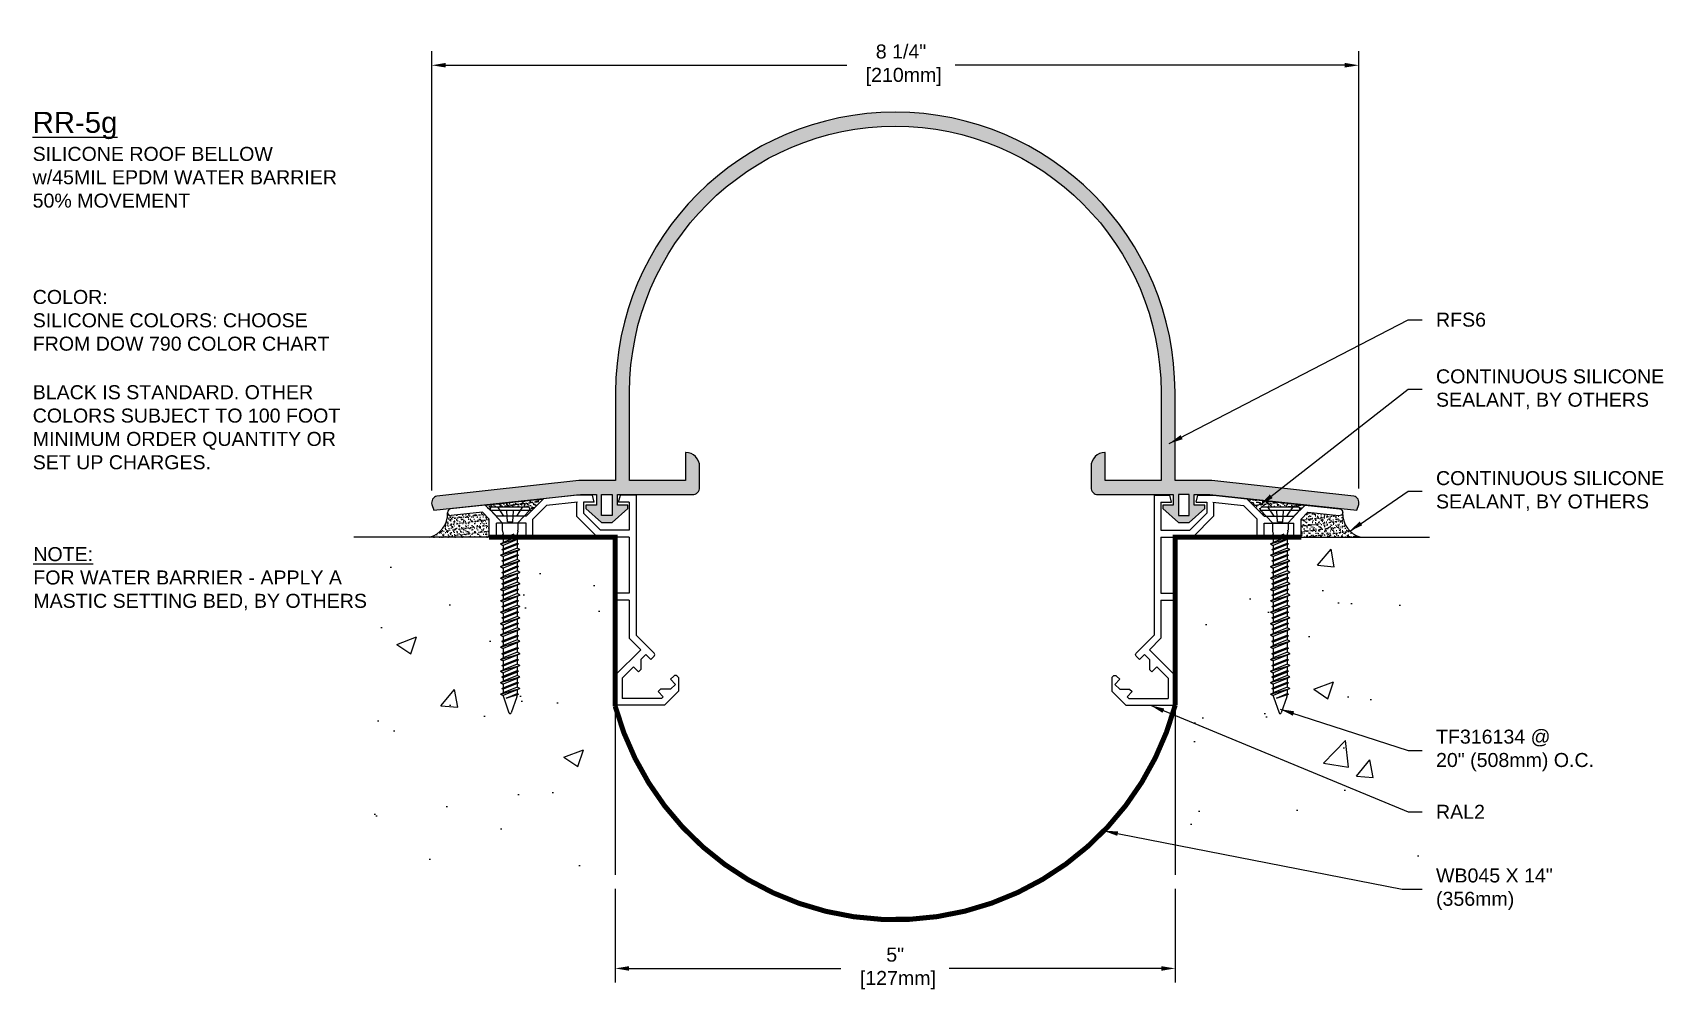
# Model space of a CAD drawing. Header units: inches. Extents: x 0.4 to 15, y 0.1 to 8.7.
import ezdxf

# ---------------------------------------------------------------- set-up
doc = ezdxf.new("R2010")
doc.units = ezdxf.units.IN
doc.header["$MEASUREMENT"] = 0
doc.linetypes.add('DASHED', pattern=[0.75, 0.5, -0.25])
for name, color, linetype in [('Anchors', 4, 'Continuous'), ('Conditions', 1, 'Continuous'), ('Dimensions', 3, 'Continuous'), ('Fillers', 2, 'Continuous'), ('Metals', 7, 'Continuous'), ('TEXT', 2, 'Continuous')]:
    doc.layers.add(name, color=color, linetype=linetype)
doc.styles.add('ARIAL', font='arial.ttf')
doc.dimstyles.new('Arial', dxfattribs={"dimtxt": 0.125, "dimasz": 0.125, "dimexe": 0.125, "dimexo": 0.125, "dimgap": 0.125, "dimtad": 0, "dimtih": 1, "dimtoh": 1, "dimdec": 4, "dimzin": 3, "dimdsep": 46, "dimlunit": 4, "dimtxsty": 'ARIAL', "dimcen": 0.125, "dimadec": 0, "dimazin": 0, "dimtfac": 1, "dimtdec": 4, "dimtofl": 0, "dimtmove": 0, "dimatfit": 3, "dimfxl": 0, "dimfrac": 2, "dimtolj": 1, "dimtzin": 0, "dimarcsym": 0})

# ---------------------------------------------------------------- blocks, each defined once
blk = doc.blocks.new('*D6')
at = {"layer": 'DEFPOINTS', "color": 0}
for p in [(5.63, 1.16), (10.63, 1.16), (10.63, 0.325)]:
    blk.add_point(p, dxfattribs=at)
at = {"layer": 'Dimensions', "color": 0, "lineweight": -2}
for p, q in [((5.63, 1.035), (5.63, 0.2)), ((10.63, 1.035), (10.63, 0.2)), ((5.755, 0.325), (7.646, 0.325)), ((10.505, 0.325), (8.613, 0.325))]:
    blk.add_line(p, q, dxfattribs=at)
at = {"layer": 'Dimensions', "color": 0}
for points in [[(5.755, 0.345), (5.755, 0.304), (5.63, 0.325)], [(10.505, 0.345), (10.505, 0.304), (10.63, 0.325)]]:
    blk.add_solid(points, dxfattribs=at)
at = {"layer": 'Dimensions', "color": 0, "insert": (8.13, 0.325), "char_height": 0.125, "attachment_point": 5, "style": 'ARIAL'}
blk.add_mtext('\\A1;5"\\P [127mm]', dxfattribs=at)
blk = doc.blocks.new('*D7')
at = {"layer": 'DEFPOINTS', "color": 0}
for p in [(12.269, 8.382), (3.993, 4.464), (12.269, 4.48)]:
    blk.add_point(p, dxfattribs=at)
at = {"layer": 'Dimensions', "color": 0, "lineweight": -2}
for p, q in [((3.993, 4.589), (3.993, 8.507)), ((12.269, 4.605), (12.269, 8.507)), ((4.118, 8.382), (7.699, 8.382)), ((12.144, 8.382), (8.665, 8.382))]:
    blk.add_line(p, q, dxfattribs=at)
at = {"layer": 'Dimensions', "color": 0}
for points in [[(4.118, 8.403), (4.118, 8.362), (3.993, 8.382)], [(12.144, 8.403), (12.144, 8.362), (12.269, 8.382)]]:
    blk.add_solid(points, dxfattribs=at)
at = {"layer": 'Dimensions', "color": 0, "insert": (8.182, 8.382), "char_height": 0.125, "attachment_point": 5, "style": 'ARIAL'}
blk.add_mtext('\\A1;8 1/4"\\P [210mm]', dxfattribs=at)
blk = doc.blocks.new('A$C63CB1885')
for p, q in [((-0.176, 0), (-0.175, 0.018)), ((-0.176, 0), (0.176, 0)), ((-0.176, 0), (-0.07, -0.113)), ((-0.163, 0.029), (0.163, 0.029)), ((0.07, -0.113), (0.176, 0)), ((0.176, 0), (0.175, 0.018)), ((-0.07, -0.113), (0.07, -0.113)), ((-0.07, -0.113), (-0.07, -0.18)), ((0.07, -0.113), (0.07, -0.18)), ((-0.086, -0.302), (0.086, -0.251)), ((-0.086, -0.302), (-0.062, -0.289)), ((-0.074, -0.251), (0.032, -0.215)), ((-0.074, -0.251), (-0.062, -0.245)), ((-0.074, -0.251), (-0.062, -0.257)), ((-0.069, -0.189), (-0.063, -0.215)), ((-0.062, -0.245), (0.032, -0.215)), ((0.032, -0.215), (-0.062, -0.257)), ((-0.062, -0.225), (-0.062, -0.245)), ((0.062, -0.238), (-0.062, -0.289)), ((-0.062, -0.257), (-0.062, -0.289)), ((0.062, -0.264), (-0.062, -0.315)), ((0.062, -0.225), (0.062, -0.238)), ((0.086, -0.251), (0.062, -0.238)), ((0.086, -0.251), (0.062, -0.264)), ((0.062, -0.264), (0.062, -0.296)), ((0.069, -0.189), (0.063, -0.215)), ((-0.086, -0.302), (-0.062, -0.315)), ((-0.086, -0.403), (0.086, -0.353)), ((-0.086, -0.403), (-0.062, -0.391)), ((-0.086, -0.403), (-0.062, -0.416)), ((-0.074, -0.353), (0.074, -0.302)), ((-0.074, -0.353), (-0.062, -0.346)), ((-0.074, -0.353), (-0.062, -0.359)), ((-0.074, -0.454), (0.074, -0.403)), ((-0.062, -0.346), (0.062, -0.296)), ((0.062, -0.308), (-0.062, -0.359)), ((-0.062, -0.315), (-0.062, -0.346)), ((0.062, -0.34), (-0.062, -0.391)), ((-0.062, -0.359), (-0.062, -0.391)), ((0.062, -0.366), (-0.062, -0.416)), ((-0.062, -0.448), (0.062, -0.397)), ((0.062, -0.41), (-0.062, -0.46)), ((-0.062, -0.416), (-0.062, -0.448)), ((0.074, -0.302), (0.062, -0.296)), ((0.074, -0.302), (0.062, -0.308)), ((0.062, -0.308), (0.062, -0.34)), ((0.086, -0.353), (0.062, -0.34)), ((0.086, -0.353), (0.062, -0.366)), ((0.062, -0.366), (0.062, -0.397)), ((0.074, -0.403), (0.062, -0.397)), ((0.074, -0.403), (0.062, -0.41)), ((0.062, -0.41), (0.062, -0.441)), ((-0.086, -0.505), (0.086, -0.454)), ((-0.086, -0.505), (-0.062, -0.492)), ((-0.086, -0.505), (-0.062, -0.518)), ((-0.086, -0.607), (0.086, -0.556)), ((-0.074, -0.454), (-0.062, -0.448)), ((-0.074, -0.454), (-0.062, -0.46)), ((-0.074, -0.556), (0.074, -0.505)), ((-0.074, -0.556), (-0.062, -0.55)), ((-0.074, -0.556), (-0.062, -0.562)), ((0.062, -0.441), (-0.062, -0.492)), ((-0.062, -0.46), (-0.062, -0.492)), ((0.062, -0.467), (-0.062, -0.518)), ((-0.062, -0.55), (0.062, -0.499)), ((0.062, -0.511), (-0.062, -0.562)), ((-0.062, -0.518), (-0.062, -0.55)), ((0.062, -0.543), (-0.062, -0.594)), ((-0.062, -0.562), (-0.062, -0.594)), ((0.062, -0.569), (-0.062, -0.619)), ((0.086, -0.454), (0.062, -0.441)), ((0.086, -0.454), (0.062, -0.467)), ((0.062, -0.467), (0.062, -0.499)), ((0.074, -0.505), (0.062, -0.499)), ((0.074, -0.505), (0.062, -0.511)), ((0.062, -0.511), (0.062, -0.543)), ((0.086, -0.556), (0.062, -0.543)), ((0.086, -0.556), (0.062, -0.569)), ((0.062, -0.569), (0.062, -0.6)), ((-0.086, -0.607), (-0.062, -0.594)), ((-0.086, -0.607), (-0.062, -0.619)), ((-0.086, -0.708), (0.086, -0.657)), ((-0.086, -0.708), (-0.062, -0.695)), ((-0.086, -0.708), (-0.062, -0.721)), ((-0.074, -0.657), (0.074, -0.607)), ((-0.074, -0.657), (-0.062, -0.651)), ((-0.074, -0.657), (-0.062, -0.664)), ((-0.074, -0.759), (0.074, -0.708)), ((-0.062, -0.651), (0.062, -0.6)), ((0.062, -0.613), (-0.062, -0.664)), ((-0.062, -0.619), (-0.062, -0.651)), ((0.062, -0.644), (-0.062, -0.695)), ((-0.062, -0.664), (-0.062, -0.695)), ((0.062, -0.67), (-0.062, -0.721)), ((-0.062, -0.753), (0.062, -0.702)), ((0.062, -0.714), (-0.062, -0.765)), ((-0.062, -0.721), (-0.062, -0.753)), ((0.074, -0.607), (0.062, -0.6)), ((0.074, -0.607), (0.062, -0.613)), ((0.062, -0.613), (0.062, -0.644)), ((0.086, -0.657), (0.062, -0.644)), ((0.086, -0.657), (0.062, -0.67)), ((0.062, -0.67), (0.062, -0.702)), ((0.074, -0.708), (0.062, -0.702)), ((0.074, -0.708), (0.062, -0.714)), ((0.062, -0.714), (0.062, -0.746)), ((-0.086, -0.81), (0.086, -0.759)), ((-0.086, -0.81), (-0.062, -0.797)), ((-0.086, -0.81), (-0.062, -0.823)), ((-0.086, -0.911), (0.086, -0.86)), ((-0.074, -0.759), (-0.062, -0.753)), ((-0.074, -0.759), (-0.062, -0.765)), ((-0.074, -0.86), (0.074, -0.81)), ((-0.074, -0.86), (-0.062, -0.854)), ((-0.074, -0.86), (-0.062, -0.867)), ((0.062, -0.746), (-0.062, -0.797)), ((-0.062, -0.765), (-0.062, -0.797)), ((0.062, -0.772), (-0.062, -0.823)), ((-0.062, -0.854), (0.062, -0.804)), ((0.062, -0.816), (-0.062, -0.867)), ((-0.062, -0.823), (-0.062, -0.854)), ((0.062, -0.848), (-0.062, -0.898)), ((-0.062, -0.867), (-0.062, -0.898)), ((0.062, -0.873), (-0.062, -0.924)), ((0.086, -0.759), (0.062, -0.746)), ((0.086, -0.759), (0.062, -0.772)), ((0.062, -0.772), (0.062, -0.804)), ((0.074, -0.81), (0.062, -0.804)), ((0.074, -0.81), (0.062, -0.816)), ((0.062, -0.816), (0.062, -0.848)), ((0.086, -0.86), (0.062, -0.848)), ((0.086, -0.86), (0.062, -0.873)), ((0.062, -0.873), (0.062, -0.905)), ((-0.086, -0.911), (-0.062, -0.898)), ((-0.086, -0.911), (-0.062, -0.924)), ((-0.086, -1.013), (0.086, -0.962)), ((-0.086, -1.013), (-0.062, -1)), ((-0.086, -1.013), (-0.062, -1.026)), ((-0.074, -0.962), (0.074, -0.911)), ((-0.074, -0.962), (-0.062, -0.956)), ((-0.074, -0.962), (-0.062, -0.968)), ((-0.074, -1.064), (0.074, -1.013)), ((-0.062, -0.956), (0.062, -0.905)), ((0.062, -0.917), (-0.062, -0.968)), ((-0.062, -0.924), (-0.062, -0.956)), ((0.062, -0.949), (-0.062, -1)), ((-0.062, -0.968), (-0.062, -1)), ((0.062, -0.975), (-0.062, -1.026)), ((-0.062, -1.057), (0.062, -1.007)), ((0.062, -1.019), (-0.062, -1.07)), ((0.074, -0.911), (0.062, -0.905)), ((0.074, -0.911), (0.062, -0.917)), ((0.062, -0.917), (0.062, -0.949)), ((0.086, -0.962), (0.062, -0.949)), ((0.086, -0.962), (0.062, -0.975)), ((0.062, -0.975), (0.062, -1.007)), ((0.074, -1.013), (0.062, -1.007)), ((0.074, -1.013), (0.062, -1.019)), ((0.062, -1.019), (0.062, -1.051)), ((-0.086, -1.114), (0.086, -1.064)), ((-0.086, -1.114), (-0.062, -1.101)), ((-0.086, -1.114), (-0.062, -1.127)), ((-0.074, -1.064), (-0.062, -1.057)), ((-0.074, -1.064), (-0.062, -1.07)), ((-0.074, -1.171), (0.074, -1.121)), ((-0.062, -1.026), (-0.062, -1.057)), ((0.062, -1.051), (-0.062, -1.101)), ((-0.062, -1.07), (-0.062, -1.101)), ((0.062, -1.077), (-0.062, -1.127)), ((-0.062, -1.165), (0.062, -1.115)), ((0.062, -1.127), (-0.062, -1.178)), ((-0.062, -1.127), (-0.062, -1.165)), ((0.062, -1.159), (-0.062, -1.209)), ((0.086, -1.064), (0.062, -1.051)), ((0.086, -1.064), (0.062, -1.077)), ((0.062, -1.077), (0.062, -1.115)), ((0.074, -1.121), (0.062, -1.115)), ((0.074, -1.121), (0.062, -1.127)), ((0.062, -1.127), (0.062, -1.159)), ((0.086, -1.171), (0.062, -1.159)), ((-0.086, -1.222), (0.086, -1.171)), ((-0.086, -1.222), (-0.062, -1.209)), ((-0.086, -1.222), (-0.062, -1.235)), ((-0.086, -1.332), (0.086, -1.282)), ((-0.074, -1.171), (-0.062, -1.165)), ((-0.074, -1.171), (-0.062, -1.178)), ((-0.074, -1.282), (0.074, -1.231)), ((-0.074, -1.282), (-0.062, -1.275)), ((-0.074, -1.282), (-0.062, -1.288)), ((-0.062, -1.178), (-0.062, -1.209)), ((0.062, -1.184), (-0.062, -1.235)), ((-0.062, -1.275), (0.062, -1.225)), ((-0.062, -1.235), (-0.062, -1.275)), ((0.062, -1.237), (-0.062, -1.288)), ((0.062, -1.269), (-0.062, -1.319)), ((-0.062, -1.288), (-0.062, -1.319)), ((0.062, -1.295), (-0.062, -1.345)), ((0.086, -1.171), (0.062, -1.184)), ((0.062, -1.184), (0.062, -1.225)), ((0.074, -1.231), (0.062, -1.225)), ((0.074, -1.231), (0.062, -1.237)), ((0.062, -1.237), (0.062, -1.269)), ((0.086, -1.282), (0.062, -1.269)), ((0.086, -1.282), (0.062, -1.295)), ((0.062, -1.295), (0.062, -1.33)), ((-0.086, -1.332), (-0.062, -1.319)), ((-0.086, -1.332), (-0.062, -1.345)), ((-0.086, -1.438), (0.086, -1.387)), ((-0.086, -1.438), (-0.062, -1.425)), ((-0.086, -1.438), (-0.062, -1.451)), ((-0.074, -1.387), (0.074, -1.336)), ((-0.074, -1.387), (-0.062, -1.381)), ((-0.074, -1.387), (-0.062, -1.393)), ((-0.074, -1.489), (0.074, -1.439)), ((-0.062, -1.381), (0.062, -1.33)), ((0.062, -1.343), (-0.062, -1.393)), ((-0.062, -1.345), (-0.062, -1.381)), ((0.062, -1.374), (-0.062, -1.425)), ((-0.062, -1.393), (-0.062, -1.425)), ((0.062, -1.4), (-0.062, -1.451)), ((-0.062, -1.483), (0.062, -1.433)), ((0.062, -1.445), (-0.062, -1.496)), ((-0.062, -1.451), (-0.062, -1.483)), ((0.074, -1.336), (0.062, -1.33)), ((0.074, -1.336), (0.062, -1.343)), ((0.062, -1.343), (0.062, -1.374)), ((0.086, -1.387), (0.062, -1.374)), ((0.086, -1.387), (0.062, -1.4)), ((0.062, -1.4), (0.062, -1.433)), ((0.074, -1.439), (0.062, -1.433)), ((0.074, -1.439), (0.062, -1.445)), ((0.062, -1.445), (0.062, -1.477)), ((-0.086, -1.54), (0.086, -1.489)), ((-0.086, -1.54), (-0.062, -1.527)), ((-0.086, -1.54), (-0.062, -1.553)), ((-0.086, -1.643), (0.086, -1.592)), ((-0.074, -1.489), (-0.062, -1.483)), ((-0.074, -1.489), (-0.062, -1.496)), ((-0.074, -1.592), (0.074, -1.541)), ((-0.074, -1.592), (-0.062, -1.586)), ((-0.074, -1.592), (-0.062, -1.598)), ((0.062, -1.477), (-0.062, -1.527)), ((-0.062, -1.496), (-0.062, -1.527)), ((0.062, -1.502), (-0.062, -1.553)), ((-0.062, -1.586), (0.062, -1.535)), ((0.062, -1.547), (-0.062, -1.598)), ((-0.062, -1.553), (-0.062, -1.586)), ((0.062, -1.579), (-0.062, -1.63)), ((-0.062, -1.598), (-0.062, -1.63)), ((0.086, -1.489), (0.062, -1.477)), ((0.086, -1.489), (0.062, -1.502)), ((0.062, -1.502), (0.062, -1.535)), ((0.074, -1.541), (0.062, -1.535)), ((0.074, -1.541), (0.062, -1.547)), ((0.062, -1.547), (0.062, -1.579)), ((0.086, -1.592), (0.062, -1.579)), ((0.086, -1.592), (0.062, -1.605)), ((-0.086, -1.643), (-0.062, -1.63)), ((-0.086, -1.643), (-0.062, -1.655)), ((0.062, -1.605), (-0.062, -1.655)), ((-0.06, -1.668), (-0.01, -1.81)), ((-0.034, -1.679), (0.062, -1.636)), ((-0.034, -1.679), (0.074, -1.643)), ((0.062, -1.649), (-0.034, -1.679)), ((0.06, -1.668), (0.01, -1.81)), ((0.062, -1.605), (0.062, -1.652)), ((0.074, -1.643), (0.062, -1.636)), ((0.074, -1.643), (0.062, -1.649))]:
    blk.add_line(p, q)
at = {"linetype": 'DASHED', "ltscale": 0.025}
for p, q in [((-0.113, 0.029), (-0.024, -0.106)), ((-0.024, -0.106), (-0.031, 0.028)), ((0.024, -0.106), (0.031, 0.029)), ((0.112, 0.029), (0.024, -0.106)), ((-0.024, -0.106), (0.024, -0.106))]:
    blk.add_line(p, q, dxfattribs=at)
for centre, radius, start, end in [((-0.163, 0.017), 0.0112, 90, 175), ((0.163, 0.017), 0.0112, 5, 90), ((-0.023, -0.18), 0.0465, 180, 191.9357), ((-0.109, -0.225), 0.0465, 0, 11.9357), ((0.109, -0.225), 0.0465, 168.0643, 180), ((0.023, -0.18), 0.0465, 348.0643, 0), ((-0.016, -1.652), 0.0465, 183.9476, 199.3058), ((0.016, -1.652), 0.0465, 340.6942, 0), ((0, -1.806), 0.0106, 204.1001, 335.8999)]:
    blk.add_arc(centre, radius, start, end)
blk = doc.blocks.new('TF316134')
blk.add_blockref('A$C63CB1885', (0, -0.0285))
blk = doc.blocks.new('RAL2')
for p, q in [((-1.162, 1.787), (-1.47, 1.753)), ((-1.062, 1.687), (-1.162, 1.787)), ((-0.797, 1.687), (-0.642, 1.843)), ((-0.735, 1.662), (-0.613, 1.784)), ((-0.345, 1.875), (-0.642, 1.843)), ((-0.338, 1.813), (-0.613, 1.784)), ((-0.205, 1.875), (-0.345, 1.875)), ((-0.345, 1.813), (-0.345, 1.687)), ((-0.188, 1.813), (-0.283, 1.813)), ((-0.283, 1.813), (-0.283, 1.713)), ((-0.188, 1.813), (-0.205, 1.875)), ((0.03, 1.813), (0.047, 1.875)), ((0.125, 1.813), (0.03, 1.813)), ((0.187, 1.875), (0.047, 1.875)), ((0.125, 1.813), (0.125, 1.562)), ((0.187, 1.875), (0.187, 0.625)), ((-1.497, 1.72), (-1.497, 1.718)), ((-1.185, 1.722), (-1.464, 1.692)), ((-1.125, 1.662), (-1.185, 1.722)), ((-1.125, 1.5), (-1.125, 1.662)), ((-0.797, 1.687), (-1.062, 1.687)), ((-0.797, 1.625), (-1.062, 1.625)), ((-1.062, 1.5), (-1.062, 1.625)), ((-0.797, 1.5), (-0.797, 1.625)), ((-0.735, 1.5), (-0.735, 1.662)), ((-0.158, 1.5), (-0.345, 1.687)), ((-0.132, 1.562), (-0.283, 1.713)), ((-1.062, 1.5), (-1.125, 1.5)), ((-0.735, 1.5), (-0.797, 1.5)), ((0.125, 1.5), (-0.158, 1.5)), ((0.125, 1.562), (-0.132, 1.562)), ((0.125, 1.5), (0.125, 1)), ((0, 1), (0, 0.938)), ((0.125, 1), (0, 1)), ((0.125, 0.938), (0, 0.938)), ((0.125, 0.938), (0.125, 0.599)), ((0.125, 0.599), (0.228, 0.496)), ((0.187, 0.625), (0.346, 0.466)), ((0.228, 0.496), (0, 0.268)), ((0.272, 0.452), (0.228, 0.408)), ((0.272, 0.452), (0.316, 0.408)), ((0.346, 0.438), (0.316, 0.408)), ((0.163, 0.343), (0.062, 0.242)), ((0.163, 0.343), (0.206, 0.299)), ((0.228, 0.321), (0.206, 0.299)), ((0.228, 0.408), (0.228, 0.321)), ((0, 0.268), (0, 0)), ((0.062, 0.242), (0.062, 0.062)), ((0.522, 0.261), (0.493, 0.232)), ((0.493, 0.232), (0.537, 0.187)), ((0.537, 0.187), (0.493, 0.143)), ((0.551, 0.261), (0.563, 0.249)), ((0.563, 0.249), (0.563, 0.125)), ((0.438, 0), (0, 0)), ((0.412, 0.062), (0.062, 0.062)), ((0.405, 0.144), (0.383, 0.122)), ((0.383, 0.122), (0.428, 0.077)), ((0.493, 0.143), (0.405, 0.144)), ((0.428, 0.077), (0.412, 0.062)), ((0.563, 0.125), (0.438, 0))]:
    blk.add_line(p, q)
for centre, radius, start, end in [((-1.467, 1.723), 0.03, 96.1768, 186.1768), ((-1.467, 1.721), 0.03, 186.1768, 276.1768), ((0.332, 0.452), 0.02, 315, 45), ((0.537, 0.247), 0.02, 45, 135)]:
    blk.add_arc(centre, radius, start, end)
blk = doc.blocks.new('RFS6 at 5RR')
h = blk.add_hatch(color=256)
h.dxf.hatch_style = 1
h.paths.add_polyline_path([(5.166, 0.914, 1), (0.172, 0.914), (0.172, 0.125), (-0.156, 0.125), (-1.424, -0.013, 0.450136), (-1.466, -0.097), (-1.452, -0.138), (-0.14, 0), (0, 0), (0, -0.094), (-0.094, -0.094), (-0.094, -0.125), (0.047, -0.25), (0.094, -0.25), (0.141, -0.25), (0.281, -0.125), (0.281, -0.094), (0.188, -0.094), (0.188, 0), (0.859, 0, 0.414214), (0.922, 0.062), (0.922, 0.251, 0.416578), (0.797, 0.375), (0.797, 0.125), (0.297, 0.125), (0.297, 0.914, -1), (5.041, 0.914), (5.041, 0.125), (4.541, 0.125), (4.541, 0.375, 0.416578), (4.416, 0.251), (4.416, 0.062, 0.414214), (4.478, 0), (5.15, 0), (5.15, -0.094), (5.056, -0.094), (5.056, -0.125), (5.197, -0.25), (5.244, -0.25), (5.291, -0.25), (5.431, -0.125), (5.431, -0.094), (5.338, -0.094), (5.338, 0), (5.477, 0), (6.79, -0.138), (6.806, -0.09, 0.414214), (6.762, -0.013), (5.494, 0.125), (5.166, 0.125)])
h.paths.add_polyline_path([(5.197, 0), (5.244, 0), (5.291, 0), (5.291, -0.188), (5.197, -0.188)], flags=16)
h.paths.add_polyline_path([(0.141, 0), (0.141, -0.188), (0.047, -0.188), (0.047, 0), (0.094, 0)], flags=16)
for p, q in [((0.047, 0), (0.094, 0)), ((0.047, -0.188), (0.047, 0)), ((0.094, 0), (0.141, 0)), ((0.141, 0), (0.141, -0.188)), ((5.197, 0), (5.197, -0.188)), ((5.244, 0), (5.197, 0)), ((5.291, 0), (5.244, 0)), ((5.291, -0.188), (5.291, 0)), ((0.141, -0.188), (0.047, -0.188)), ((5.197, -0.188), (5.291, -0.188))]:
    blk.add_line(p, q)
blk.add_lwpolyline([(0.297, 0.914, -1), (5.041, 0.914), (5.041, 0.125), (4.541, 0.125), (4.541, 0.375), (4.54, 0.375, 0.414214), (4.416, 0.251), (4.416, 0.062, 0.414214), (4.478, 0), (5.15, 0), (5.15, -0.094), (5.056, -0.094), (5.056, -0.125), (5.197, -0.25), (5.244, -0.25), (5.291, -0.25), (5.431, -0.125), (5.431, -0.094), (5.338, -0.094), (5.338, 0), (5.477, 0), (6.79, -0.138), (6.806, -0.09, 0.414214), (6.762, -0.013), (5.494, 0.125), (5.166, 0.125), (5.166, 0.914, 1), (0.172, 0.914), (0.172, 0.125), (-0.156, 0.125), (-1.424, -0.013, 0.414214), (-1.468, -0.09), (-1.452, -0.138), (-0.14, 0), (0, 0), (0, -0.094), (-0.094, -0.094), (-0.094, -0.125), (0.047, -0.25), (0.094, -0.25), (0.141, -0.25), (0.281, -0.125), (0.281, -0.094), (0.188, -0.094), (0.188, 0), (0.859, 0, 0.414214), (0.922, 0.062), (0.922, 0.251, 0.414214), (0.798, 0.375), (0.797, 0.375), (0.797, 0.125), (0.297, 0.125)], format="xyb", close=True)

msp = doc.modelspace()

# ---------------------------------------------------------------- hatches: boundary and pattern name
at = {"layer": 'Conditions'}
h = msp.add_hatch(dxfattribs=at)
h.set_pattern_fill('AR-SAND', color=256, scale=0.02)
h.set_pattern_definition([(37.5, (0.316118, 0.04901), (-0.00125987, 0.03853648), [0, -0.0304, 0, -0.034, 0, -0.0325]), (7.5, (0.31612, 0.04901), (0.03539553, 0.05644292), [0, -0.0164, 0, -0.0274, 0, -0.0105]), (327.5, (0.29152, 0.04901), (0.06228284, 0.00011318), [0, -0.01, 0, -0.036, 0, -0.047]), (317.5, (0.29152, 0.04901), (0.06012253, 0.0175535), [0, -0.005, 0, -0.0236, 0, -0.027])])
h.paths.add_polyline_path([(4.98984, 4.51498), (4.46936, 4.45865), (4.55808, 4.36994), (4.51603, 4.41436), (4.51762, 4.43259, -0.38887873), (4.52883, 4.44286), (4.85573, 4.44286, -0.38887873), (4.86693, 4.43259), (4.86853, 4.41436), (4.8162, 4.35908), (4.83394, 4.35908)])
h = msp.add_hatch(dxfattribs=at)
h.set_pattern_fill('AR-SAND', color=256, scale=0.02)
h.set_pattern_definition([(37.5, (-1.683882, 0.04901), (-0.00125987, 0.038536475), [0, -0.0304, 0, -0.034, 0, -0.0325]), (7.5, (-1.68388, 0.04901), (0.03539553, 0.05644292), [0, -0.0164, 0, -0.0274, 0, -0.0105]), (327.5, (-1.70848, 0.04901), (0.06228284, 0.00011318), [0, -0.01, 0, -0.036, 0, -0.047]), (317.5, (-1.70848, 0.04901), (0.06012253, 0.01755351), [0, -0.005, 0, -0.0236, 0, -0.027])])
h.paths.add_polyline_path([(11.26953, 4.51498), (11.42544, 4.35908), (11.44317, 4.35908), (11.39084, 4.41436), (11.39244, 4.43259, -0.38887873), (11.40364, 4.44286), (11.73054, 4.44286, -0.38887873), (11.74175, 4.43259), (11.74334, 4.41436), (11.70129, 4.36994), (11.79001, 4.45865)])
h = msp.add_hatch(dxfattribs=at)
h.set_pattern_fill('AR-SAND', color=256, scale=0.02)
h.set_pattern_definition([(37.5, (0.271508, -1.145437), (-0.00125987, 0.03853648), [0, -0.0304, 0, -0.034, 0, -0.0325]), (7.5, (0.27151, -1.145437), (0.03539553, 0.05644292), [0, -0.0164, 0, -0.0274, 0, -0.0105]), (327.5, (0.246908, -1.145437), (0.06228284, 0.00011318), [0, -0.01, 0, -0.036, 0, -0.047]), (317.5, (0.24691, -1.145437), (0.06012253, 0.0175535), [0, -0.005, 0, -0.0236, 0, -0.027])])
h.paths.add_polyline_path([(4.50644, 4.3339), (4.44652, 4.39382), (4.16793, 4.36367, -0.41421356), (4.13488, 4.39027, -0.35781751), (3.97341, 4.17208), (4.50644, 4.17208)])
h = msp.add_hatch(dxfattribs=at)
h.set_pattern_fill('AR-SAND', color=256, scale=0.02)
h.set_pattern_definition([(37.5, (3.262376, -1.144448), (-0.00125987, 0.03853648), [0, -0.0304, 0, -0.034, 0, -0.0325]), (7.5, (3.262376, -1.14445), (0.03539553, 0.05644292), [0, -0.0164, 0, -0.0274, 0, -0.0105]), (327.5, (3.237776, -1.14445), (0.06228284, 0.00011318), [0, -0.01, 0, -0.036, 0, -0.047]), (317.5, (3.237776, -1.14445), (0.06012253, 0.0175535), [0, -0.005, 0, -0.0236, 0, -0.027])])
edge = h.paths.add_edge_path()
edge.add_line((11.75294, 4.3339), (11.81285, 4.39382))
edge.add_line((11.81285, 4.39382), (12.09155, 4.36466))
edge.add_arc((12.09477, 4.39448), 0.03, 263.823199, 353.823199)
edge.add_arc((12.33826, 4.38053), 0.21393, 177.127365, 255.879759)
edge.add_line((12.28607, 4.17307), (11.75294, 4.17307))
edge.add_line((11.75294, 4.17307), (11.75294, 4.3339))
h = msp.add_hatch(dxfattribs=at)
h.set_pattern_fill('AR-CONC', color=256, scale=0.25)
h.set_pattern_definition([(50, (25.586, -56.5689), (1.79315, -0.15688), [0.1875, -2.0625]), (355, (25.586, -56.5689), (-0.34688, 1.88048), [0.15, -1.65]), (100.4514, (25.7354, -56.582), (1.44627, 1.7236), [0.15935, -1.752855]), (46.1842, (25.586, -56.069), (2.6681, -0.4138), [0.28125, -3.09375]), (96.6356, (25.8084, -56.1034), (2.33665, 2.4353), [0.23903, -2.62928]), (351.184, (25.586, -56.069), (2.33665, 2.4353), [0.225, -2.475]), (21, (25.836, -56.1939), (1.492268, -1.006547), [0.1875, -2.0625]), (326, (25.836, -56.1939), (0.60829, 1.812875), [0.15, -1.65]), (71.4514, (25.9604, -56.2778), (2.100556, 0.80633), [0.15935, -1.752855]), (37.5, (25.586, -56.5689), (0.0303996, 0.8322346), [0, -1.63, 0, -1.675, 0, -1.65625]), (7.5, (25.586, -56.5689), (0.657674, 0.986029), [0, -0.955, 0, -1.5925, 0, -0.63125]), (327.5, (25.0285, -56.5689), (1.334556, -0.056387), [0, -0.625, 0, -1.95, 0, -2.5875]), (317.5, (24.7785, -56.5689), (1.457965, 0.250262), [0, -0.8125, 0, -1.295, 0, -1.8375])])
h.paths.add_polyline_path([(4.60603, 3.00929), (4.63003, 3.02222), (4.63003, 3.05391), (4.61858, 3.06007), (4.63003, 3.06624), (4.63003, 3.09793), (4.60603, 3.11086), (4.63003, 3.12378), (4.63003, 3.15547), (4.61858, 3.16164), (4.63003, 3.1678), (4.63003, 3.19949), (4.60603, 3.21242), (4.63003, 3.22534), (4.63003, 3.25704), (4.61858, 3.2632), (4.63003, 3.26936), (4.63003, 3.29324), (4.60603, 3.30617), (4.63003, 3.31909), (4.63003, 3.35079), (4.61858, 3.35695), (4.63003, 3.36311), (4.63003, 3.39481), (4.60603, 3.40773), (4.63003, 3.42066), (4.63003, 3.45235), (4.61858, 3.45851), (4.63003, 3.46468), (4.63003, 3.49637), (4.60603, 3.50929), (4.63003, 3.52222), (4.63003, 3.55391), (4.61858, 3.56007), (4.63003, 3.56624), (4.63003, 3.59793), (4.60603, 3.61086), (4.63003, 3.62378), (4.63003, 3.65547), (4.61858, 3.66164), (4.63003, 3.6678), (4.63003, 3.69949), (4.60603, 3.71242), (4.63003, 3.72534), (4.63003, 3.75704), (4.61858, 3.7632), (4.63003, 3.76936), (4.63003, 3.80106), (4.60603, 3.81398), (4.63003, 3.82691), (4.63003, 3.8586), (4.61858, 3.86476), (4.63003, 3.87093), (4.63003, 3.90262), (4.60603, 3.91554), (4.63003, 3.92847), (4.63003, 3.96016), (4.61858, 3.96632), (4.63003, 3.97249), (4.63003, 4.00418), (4.60603, 4.01711), (4.63003, 4.03003), (4.63003, 4.06172), (4.61858, 4.06789), (4.63003, 4.07405), (4.63003, 4.10574), (4.60603, 4.11867), (4.63003, 4.13159), (4.63003, 4.16329), (4.6137, 4.17208), (3.29697, 4.17208), (3.29697, 1.16028), (5.62969, 1.16028), (5.62969, 4.17208), (5.47344, 4.17208), (4.77364, 4.17208), (4.77853, 4.16945), (4.75453, 4.15652), (4.75453, 4.12483), (4.76597, 4.11867), (4.75453, 4.11251), (4.75453, 4.08081), (4.77853, 4.06789), (4.75453, 4.05496), (4.75453, 4.02327), (4.76597, 4.01711), (4.75453, 4.01094), (4.75453, 3.97925), (4.77853, 3.96632), (4.75453, 3.9534), (4.75453, 3.92171), (4.76597, 3.91554), (4.75453, 3.90938), (4.75453, 3.87769), (4.77853, 3.86476), (4.75453, 3.85184), (4.75453, 3.82014), (4.76597, 3.81398), (4.75453, 3.80782), (4.75453, 3.77612), (4.77853, 3.7632), (4.75453, 3.75027), (4.75453, 3.71858), (4.76597, 3.71242), (4.75453, 3.70626), (4.75453, 3.67456), (4.77853, 3.66164), (4.75453, 3.64871), (4.75453, 3.61702), (4.76597, 3.61086), (4.75453, 3.60469), (4.75453, 3.573), (4.77853, 3.56007), (4.75453, 3.54715), (4.75453, 3.51546), (4.76597, 3.50929), (4.75453, 3.50313), (4.75453, 3.47144), (4.77853, 3.45851), (4.75453, 3.44559), (4.75453, 3.41389), (4.76597, 3.40773), (4.75453, 3.40157), (4.75453, 3.36987), (4.77853, 3.35695), (4.75453, 3.34402), (4.75453, 3.32014), (4.76597, 3.31398), (4.75453, 3.30782), (4.75453, 3.27612), (4.77853, 3.2632), (4.75453, 3.25027), (4.75453, 3.21858), (4.76597, 3.21242), (4.75453, 3.20626), (4.75453, 3.17456), (4.77853, 3.16164), (4.75453, 3.14871), (4.75453, 3.11702), (4.76597, 3.11086), (4.75453, 3.10469), (4.75453, 3.073), (4.77853, 3.06007), (4.75453, 3.04715), (4.75453, 3.01546), (4.76597, 3.00929), (4.75453, 3.00313), (4.75453, 2.97144), (4.77853, 2.95851), (4.75453, 2.94559), (4.75453, 2.91389), (4.76597, 2.90773), (4.75453, 2.90157), (4.75453, 2.86987), (4.77853, 2.85695), (4.75453, 2.84402), (4.75453, 2.81233), (4.76597, 2.80617), (4.75453, 2.80001), (4.75453, 2.76738, -0.08443704), (4.75191, 2.75201), (4.7025, 2.61096, -0.70927499), (4.68264, 2.60929), (4.63264, 2.75201, -0.08443704), (4.63003, 2.76738), (4.63003, 2.79324), (4.60603, 2.80617), (4.63003, 2.81909), (4.63003, 2.85079), (4.61858, 2.85695), (4.63003, 2.86311), (4.63003, 2.89481), (4.60603, 2.90773), (4.63003, 2.92066), (4.63003, 2.95235), (4.61858, 2.95851), (4.63003, 2.96468), (4.63003, 2.99637)])
h = msp.add_hatch(dxfattribs=at)
h.set_pattern_fill('AR-CONC', color=256, scale=0.25)
h.set_pattern_definition([(50, (26.586, -56.5689), (1.79315, -0.15688), [0.1875, -2.0625]), (355, (26.586, -56.5689), (-0.34688, 1.88048), [0.15, -1.65]), (100.4514, (26.7354, -56.582), (1.44627, 1.7236), [0.15935, -1.752855]), (46.184, (26.586, -56.069), (2.6681, -0.4138), [0.28125, -3.09375]), (96.6356, (26.8084, -56.1034), (2.33665, 2.4353), [0.23903, -2.62928]), (351.184, (26.586, -56.069), (2.33665, 2.4353), [0.225, -2.475]), (21, (26.836, -56.1939), (1.492268, -1.006547), [0.1875, -2.0625]), (326, (26.836, -56.1939), (0.60829, 1.812875), [0.15, -1.65]), (71.4514, (26.9604, -56.2778), (2.100556, 0.80633), [0.15935, -1.752855]), (37.5, (26.586, -56.5689), (0.0303996, 0.8322346), [0, -1.63, 0, -1.675, 0, -1.65625]), (7.5, (26.586, -56.5689), (0.657674, 0.986029), [0, -0.955, 0, -1.5925, 0, -0.63125]), (327.5, (26.0285, -56.5689), (1.334556, -0.056387), [0, -0.625, 0, -1.95, 0, -2.5875]), (317.5, (25.7785, -56.5689), (1.457965, 0.250262), [0, -0.8125, 0, -1.295, 0, -1.8375])])
h.paths.add_polyline_path([(12.89884, 4.17208), (11.64846, 4.17208), (11.65334, 4.16945), (11.62934, 4.15652), (11.62934, 4.12483), (11.64079, 4.11867), (11.62934, 4.11251), (11.62934, 4.08081), (11.65334, 4.06789), (11.62934, 4.05496), (11.62934, 4.02327), (11.64079, 4.01711), (11.62934, 4.01094), (11.62934, 3.97925), (11.65334, 3.96632), (11.62934, 3.9534), (11.62934, 3.92171), (11.64079, 3.91554), (11.62934, 3.90938), (11.62934, 3.87769), (11.65334, 3.86476), (11.62934, 3.85184), (11.62934, 3.82014), (11.64079, 3.81398), (11.62934, 3.80782), (11.62934, 3.77612), (11.65334, 3.7632), (11.62934, 3.75027), (11.62934, 3.71858), (11.64079, 3.71242), (11.62934, 3.70626), (11.62934, 3.67456), (11.65334, 3.66164), (11.62934, 3.64871), (11.62934, 3.61702), (11.64079, 3.61086), (11.62934, 3.60469), (11.62934, 3.573), (11.65334, 3.56007), (11.62934, 3.54715), (11.62934, 3.51546), (11.64079, 3.50929), (11.62934, 3.50313), (11.62934, 3.47144), (11.65334, 3.45851), (11.62934, 3.44559), (11.62934, 3.41389), (11.64079, 3.40773), (11.62934, 3.40157), (11.62934, 3.36987), (11.65334, 3.35695), (11.62934, 3.34402), (11.62934, 3.32014), (11.64079, 3.31398), (11.62934, 3.30782), (11.62934, 3.27612), (11.65334, 3.2632), (11.62934, 3.25027), (11.62934, 3.21858), (11.64079, 3.21242), (11.62934, 3.20626), (11.62934, 3.17456), (11.65334, 3.16164), (11.62934, 3.14871), (11.62934, 3.11702), (11.64079, 3.11086), (11.62934, 3.10469), (11.62934, 3.073), (11.65334, 3.06007), (11.62934, 3.04715), (11.62934, 3.01546), (11.64079, 3.00929), (11.62934, 3.00313), (11.62934, 2.97144), (11.65334, 2.95851), (11.62934, 2.94559), (11.62934, 2.91389), (11.64079, 2.90773), (11.62934, 2.90157), (11.62934, 2.86987), (11.65334, 2.85695), (11.62934, 2.84402), (11.62934, 2.81233), (11.64079, 2.80617), (11.62934, 2.80001), (11.62934, 2.76738, -0.08443704), (11.62673, 2.75201), (11.57732, 2.61096, -0.70927499), (11.55745, 2.60929), (11.50746, 2.75201, -0.08443704), (11.50484, 2.76738), (11.50484, 2.79324), (11.48084, 2.80617), (11.50484, 2.81909), (11.50484, 2.85079), (11.4934, 2.85695), (11.50484, 2.86311), (11.50484, 2.89481), (11.48084, 2.90773), (11.50484, 2.92066), (11.50484, 2.95235), (11.4934, 2.95851), (11.50484, 2.96468), (11.50484, 2.99637), (11.48084, 3.00929), (11.50484, 3.02222), (11.50484, 3.05391), (11.4934, 3.06007), (11.50484, 3.06624), (11.50484, 3.09793), (11.48084, 3.11086), (11.50484, 3.12378), (11.50484, 3.15547), (11.4934, 3.16164), (11.50484, 3.1678), (11.50484, 3.19949), (11.48084, 3.21242), (11.50484, 3.22534), (11.50484, 3.25704), (11.4934, 3.2632), (11.50484, 3.26936), (11.50484, 3.29324), (11.48084, 3.30617), (11.50484, 3.31909), (11.50484, 3.35079), (11.4934, 3.35695), (11.50484, 3.36311), (11.50484, 3.39481), (11.48084, 3.40773), (11.50484, 3.42066), (11.50484, 3.45235), (11.4934, 3.45851), (11.50484, 3.46468), (11.50484, 3.49637), (11.48084, 3.50929), (11.50484, 3.52222), (11.50484, 3.55391), (11.4934, 3.56007), (11.50484, 3.56624), (11.50484, 3.59793), (11.48084, 3.61086), (11.50484, 3.62378), (11.50484, 3.65547), (11.4934, 3.66164), (11.50484, 3.6678), (11.50484, 3.69949), (11.48084, 3.71242), (11.50484, 3.72534), (11.50484, 3.75704), (11.4934, 3.7632), (11.50484, 3.76936), (11.50484, 3.80106), (11.48084, 3.81398), (11.50484, 3.82691), (11.50484, 3.8586), (11.4934, 3.86476), (11.50484, 3.87093), (11.50484, 3.90262), (11.48084, 3.91554), (11.50484, 3.92847), (11.50484, 3.96016), (11.4934, 3.96632), (11.50484, 3.97249), (11.50484, 4.00418), (11.48084, 4.01711), (11.50484, 4.03003), (11.50484, 4.06172), (11.4934, 4.06789), (11.50484, 4.07405), (11.50484, 4.10574), (11.48084, 4.11867), (11.50484, 4.13159), (11.50484, 4.16329), (11.48851, 4.17208), (10.62969, 4.17208), (10.62969, 1.16028), (12.89884, 1.16028)])
h.paths.add_polyline_path([(12.40562, 3.34013), (13.28361, 3.34013), (13.28361, 3.59772), (12.40562, 3.59772)], flags=9)

# ---------------------------------------------------------------- linework, layer by layer
for p, q in [((4.46936, 4.45865), (4.98984, 4.51498)), ((11.26953, 4.51498), (11.79001, 4.45865)), ((5.62969, 4.17208), (3.29697, 4.17208)), ((5.62969, 4.17208), (5.62969, 1.16028)), ((10.62969, 4.17208), (10.62969, 1.16028)), ((10.62969, 4.17208), (10.62969, 1.16028)), ((10.62969, 4.17208), (10.62969, 1.16028)), ((10.62969, 4.17208), (12.89884, 4.17208))]:
    msp.add_line(p, q, dxfattribs=at)
for centre, start, end in [((3.92122, 4.37954), 283.755736, 2.872635), ((12.33826, 4.38053), 177.127365, 256.244264)]:
    msp.add_arc(centre, 0.21393, start, end, dxfattribs=at)
at = {"layer": 'Fillers', "const_width": 0.045}
msp.add_lwpolyline([(4.50469, 4.17208), (5.62969, 4.17208), (5.62969, 2.66618, 0.76376641), (10.62969, 2.67208), (10.62969, 4.17208), (11.75469, 4.17208)], format="xyb", dxfattribs=at)

# ---------------------------------------------------------------- block references
at = {"layer": 'Anchors'}
for p in [(4.69228, 4.44286), (11.56709, 4.44286)]:
    msp.add_blockref('TF316134', p, dxfattribs=at)
at = {"layer": 'Fillers'}
msp.add_blockref('RFS6 at 5RR', (5.46216, 4.55226), dxfattribs=at)
at = {"layer": 'Metals'}
msp.add_blockref('RAL2', (5.63144, 2.67208), dxfattribs=at)
at = {"layer": 'Metals', "xscale": -1}
msp.add_blockref('RAL2', (10.62794, 2.67208), dxfattribs=at)

# ---------------------------------------------------------------- texts
at = {"layer": 'TEXT', "attachment_point": 1, "style": 'ARIAL'}
for s, insert, char_height, width in [('{\\H0.56391x;\\LRR-5g\\P\\H0.66667x;\\lSILICONE ROOF BELLOW\\Pw/45MIL EPDM WATER BARRIER\\P50% MOVEMENT}', (0.42999, 7.96664), 0.3325, 3.5577527), ('COLOR:{\\L                             \\~\\P}SILICONE COLORS: CHOOSE FROM DOW 790 COLOR CHART', (0.43087, 6.37771), 0.125, 2.6476892), ('BLACK IS STANDARD. OTHER COLORS SUBJECT TO 100 FOOT  MINIMUM ORDER QUANTITY OR SET UP CHARGES.', (0.43087, 5.5279), 0.125, 2.8775467), ('{\\LNOTE:}\\PFOR WATER BARRIER - APPLY A MASTIC SETTING BED, BY OTHERS', (0.43608, 4.08352), 0.125, 3.3730366)]:
    msp.add_mtext(s, dxfattribs=dict(at, insert=insert, char_height=char_height, width=width))
at = {"layer": 'TEXT', "char_height": 0.125, "attachment_point": 4, "style": 'ARIAL'}
for s, insert in [('RFS6', (12.95811, 6.11181)), ('CONTINUOUS SILICONE\\PSEALANT, BY OTHERS', (12.95811, 5.4911)), ('CONTINUOUS SILICONE\\PSEALANT, BY OTHERS', (12.95811, 4.58327)), ('TF316134 @ \\P20" (508mm) O.C.', (12.95811, 2.26972)), ('RAL2', (12.95811, 1.72218)), ('WB045 X 14"\\P(356mm)', (12.95811, 1.03157))]:
    msp.add_mtext(s, dxfattribs=dict(at, insert=insert))

# ---------------------------------------------------------------- dimensions: what is measured, and where the dimension line sits
at = {"layer": 'Dimensions'}
for base, p1, p2, picture, middle in [((12.26888, 8.38239), (3.99262, 4.46354), (12.26888, 4.47986), '*D7', (8.18205, 8.38239)), ((10.62969, 0.32458), (5.62969, 1.16028), (10.62969, 1.16028), '*D6', (8.12969, 0.32458))]:
    dim = msp.add_linear_dim(base=base, p1=p1, p2=p2, dimstyle='Arial', override={"dimpost": '\\X'}, dxfattribs=at)
    dim.commit()
    dim.dimension.update_dxf_attribs({"geometry": picture, "text_midpoint": middle, "dimtype": 160})

# ---------------------------------------------------------------- leaders
at = {"layer": 'TEXT', "annotation_type": 0, "has_hookline": 1, "hookline_direction": 0}
for points, text_width in [([(10.57555, 5.00697), (12.70811, 6.11181), (12.83311, 6.11181)], 0.42462), ([(10.40894, 2.67208), (12.70811, 1.72218), (12.83311, 1.72218)], 0.41388)]:
    msp.add_leader(points, dimstyle='Arial', override={"dimgap": 0.125, "dimtad": 0}, dxfattribs=dict(at, text_width=text_width))
at = {"layer": 'TEXT'}
for points in [[(11.38853, 4.46025), (12.70811, 5.4911), (12.83311, 5.4911)], [(12.185, 4.22418), (12.70811, 4.58327), (12.83311, 4.58327)], [(11.56692, 2.63763), (12.70811, 2.26972), (12.83311, 2.26972)]]:
    msp.add_leader(points, dimstyle='Arial', override={"dimgap": 0.125, "dimtad": 0}, dxfattribs=at)
msp.add_leader([(9.99375, 1.5518), (12.65586, 1.03157), (12.83311, 1.03157)], dimstyle='Arial', dxfattribs=at)

doc.saveas('drawing.dxf')
